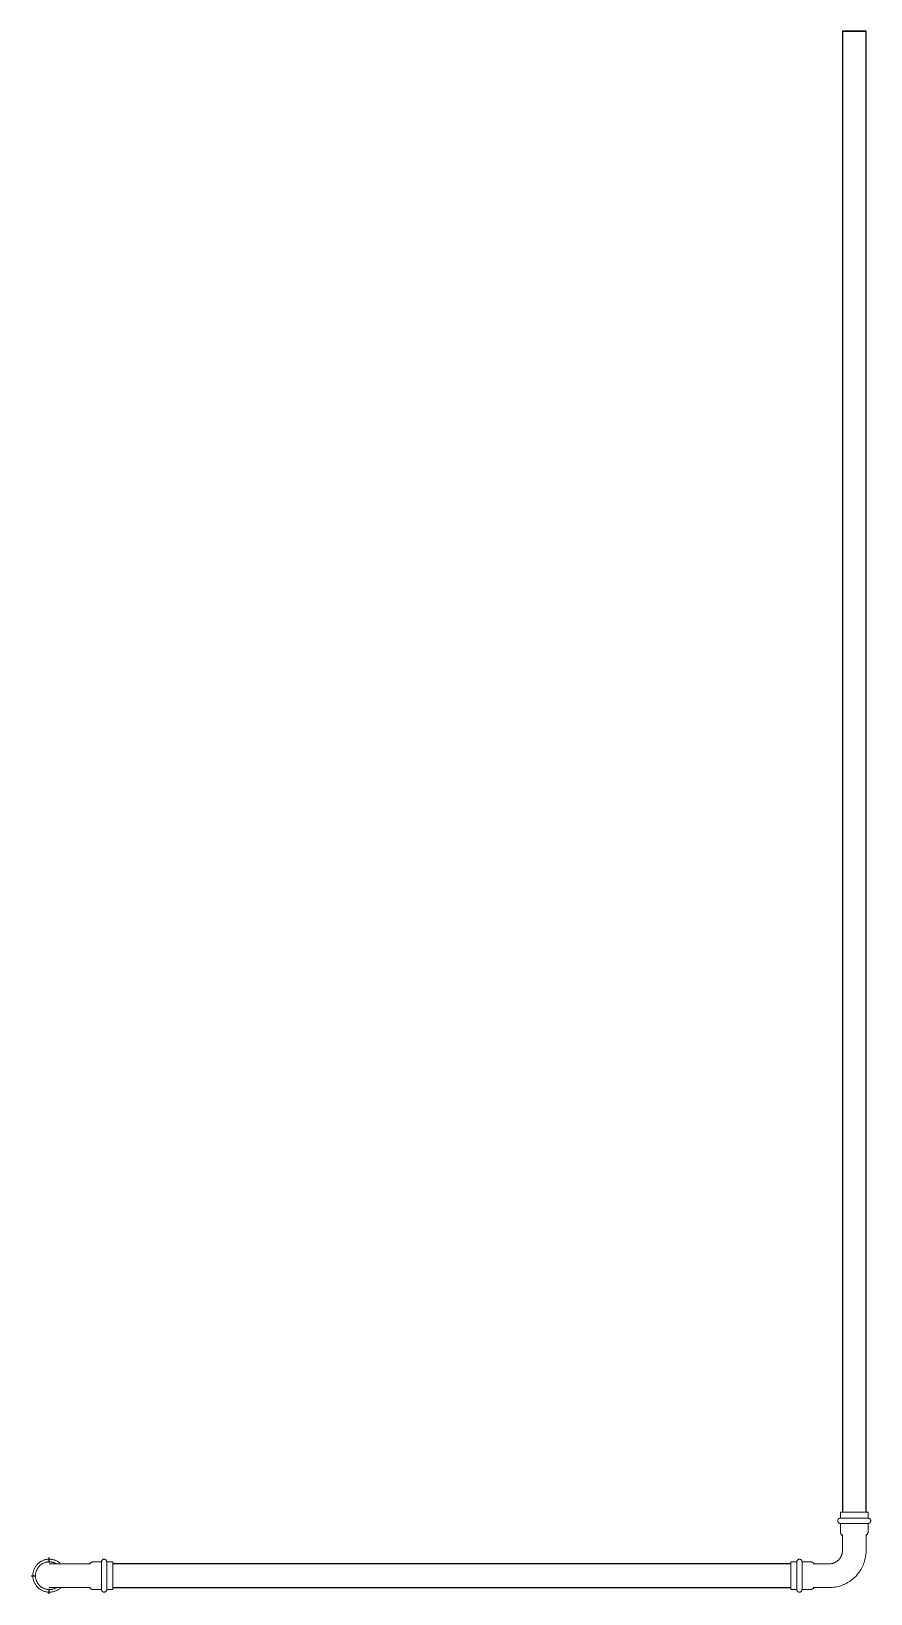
# Model space of a CAD drawing. Header units: inches. Extents: x -3327 to -1, y 8 to 1328.
# Drawn here: x -182.2 to -135.8, y 7.9 to 94.4 of the extents above; entities that cross this region are included whole.
import ezdxf

# ---------------------------------------------------------------- set-up
doc = ezdxf.new("R2010")
doc.units = ezdxf.units.IN
doc.header["$MEASUREMENT"] = 0
doc.layers.add('P-PIPE', color=3, linetype='Continuous', lineweight=9)
doc.layers.add('X - REF - FP', color=7, linetype='Continuous', true_color=0xb90000)

# ---------------------------------------------------------------- blocks, each defined once
blk = doc.blocks.new('Victaulic-VicPress316-Elbow 90-45deg Style P568_P571 - Standard-V1-SECOND LEVEL')
at = {"layer": 'P-PIPE'}
for p, q in [((-0.767, 3.52), (-0.767, 3.181)), ((0.766, 3.52), (-0.767, 3.52)), ((0.766, 3.181), (0.766, 3.52)), ((-0.767, 3.181), (0.766, 3.181)), ((-0.767, 2.89), (-0.767, 2.439)), ((-0.767, 2.89), (0.766, 2.89)), ((0.766, 2.439), (0.766, 2.89)), ((-0.658, 2.278), (-0.658, 1.393)), ((0.657, 1.393), (0.657, 2.278)), ((-3.181, 0.766), (-3.52, 0.766)), ((-3.52, 0.766), (-3.52, -0.767)), ((-3.181, -0.767), (-3.181, 0.766)), ((-2.439, 0.766), (-2.89, 0.766)), ((-2.89, -0.767), (-2.89, 0.766)), ((-1.393, 0.657), (-2.278, 0.657)), ((-3.52, -0.767), (-3.181, -0.767)), ((-2.89, -0.767), (-2.439, -0.767)), ((-2.278, -0.658), (-1.393, -0.658))]:
    blk.add_line(p, q, dxfattribs=at)
at = {"layer": 'P-PIPE', "flags": 128}
for points in [[(-0.767, 2.89), (-0.772, 2.891), (-0.778, 2.891), (-0.784, 2.892), (-0.79, 2.892), (-0.795, 2.893), (-0.801, 2.895), (-0.807, 2.896), (-0.812, 2.898), (-0.818, 2.9), (-0.823, 2.902), (-0.828, 2.904), (-0.834, 2.907), (-0.839, 2.91), (-0.844, 2.913), (-0.849, 2.916), (-0.853, 2.919), (-0.858, 2.923), (-0.862, 2.927), (-0.867, 2.931), (-0.871, 2.935), (-0.875, 2.939), (-0.879, 2.943), (-0.882, 2.948), (-0.886, 2.953), (-0.889, 2.957), (-0.892, 2.962), (-0.895, 2.967), (-0.897, 2.973), (-0.9, 2.978), (-0.902, 2.983), (-0.904, 2.989), (-0.906, 2.994), (-0.907, 3), (-0.909, 3.006), (-0.91, 3.011), (-0.911, 3.017), (-0.911, 3.023), (-0.912, 3.029), (-0.912, 3.034), (-0.912, 3.04), (-0.912, 3.046), (-0.911, 3.052), (-0.91, 3.058), (-0.909, 3.063), (-0.908, 3.069), (-0.907, 3.075), (-0.905, 3.08), (-0.903, 3.086), (-0.901, 3.091), (-0.899, 3.097), (-0.896, 3.102), (-0.894, 3.107), (-0.891, 3.112), (-0.887, 3.117), (-0.884, 3.122), (-0.881, 3.126), (-0.877, 3.131), (-0.873, 3.135), (-0.869, 3.139), (-0.865, 3.143), (-0.86, 3.147), (-0.856, 3.151), (-0.851, 3.154), (-0.846, 3.158), (-0.842, 3.161), (-0.836, 3.164), (-0.831, 3.166), (-0.826, 3.169), (-0.821, 3.171), (-0.815, 3.173), (-0.81, 3.175), (-0.804, 3.177), (-0.798, 3.178), (-0.793, 3.179), (-0.787, 3.18), (-0.781, 3.181), (-0.775, 3.181), (-0.77, 3.181), (-0.767, 3.181)], [(0.766, 3.181), (0.766, 3.181), (0.764, 3.181), (0.761, 3.181), (0.757, 3.181), (0.751, 3.181), (0.745, 3.181), (0.737, 3.181), (0.728, 3.181), (0.717, 3.181), (0.706, 3.181), (0.693, 3.181), (0.68, 3.181), (0.665, 3.181), (0.649, 3.181), (0.633, 3.181), (0.615, 3.181), (0.596, 3.181), (0.576, 3.181), (0.556, 3.181), (0.534, 3.181), (0.512, 3.181), (0.488, 3.181), (0.464, 3.181), (0.44, 3.181), (0.414, 3.181), (0.388, 3.181), (0.361, 3.181), (0.334, 3.181), (0.306, 3.181), (0.278, 3.181), (0.249, 3.181), (0.22, 3.181), (0.19, 3.181), (0.16, 3.181), (0.13, 3.181), (0.1, 3.181), (0.069, 3.181), (0.039, 3.181), (0.008, 3.181), (-0.022, 3.181), (-0.053, 3.181), (-0.084, 3.181), (-0.114, 3.181), (-0.144, 3.181), (-0.174, 3.181), (-0.204, 3.181), (-0.233, 3.181), (-0.262, 3.181), (-0.291, 3.181), (-0.319, 3.181), (-0.347, 3.181), (-0.374, 3.181), (-0.4, 3.181), (-0.426, 3.181), (-0.451, 3.181), (-0.476, 3.181), (-0.499, 3.181), (-0.522, 3.181), (-0.544, 3.181), (-0.565, 3.181), (-0.585, 3.181), (-0.605, 3.181), (-0.623, 3.181), (-0.64, 3.181), (-0.657, 3.181), (-0.672, 3.181), (-0.686, 3.181), (-0.699, 3.181), (-0.711, 3.181), (-0.722, 3.181), (-0.732, 3.181), (-0.74, 3.181), (-0.748, 3.181), (-0.754, 3.181), (-0.759, 3.181), (-0.763, 3.181), (-0.765, 3.181), (-0.766, 3.181), (-0.767, 3.181)], [(-0.767, 3.181), (-0.766, 3.181), (-0.764, 3.181), (-0.761, 3.181), (-0.757, 3.181), (-0.751, 3.181), (-0.745, 3.181), (-0.737, 3.181), (-0.728, 3.181)], [(-0.767, 2.89), (-0.766, 2.89), (-0.764, 2.89), (-0.761, 2.89), (-0.757, 2.89), (-0.751, 2.89), (-0.745, 2.89), (-0.737, 2.89), (-0.728, 2.89), (-0.717, 2.89), (-0.706, 2.89), (-0.693, 2.89), (-0.68, 2.89), (-0.665, 2.89), (-0.649, 2.89), (-0.633, 2.89), (-0.615, 2.89), (-0.596, 2.89), (-0.576, 2.89), (-0.556, 2.89), (-0.534, 2.89), (-0.512, 2.89), (-0.488, 2.89), (-0.464, 2.89), (-0.44, 2.89), (-0.414, 2.89), (-0.388, 2.89), (-0.361, 2.89), (-0.334, 2.89), (-0.306, 2.89), (-0.278, 2.89), (-0.249, 2.89), (-0.22, 2.89), (-0.19, 2.89), (-0.16, 2.89), (-0.13, 2.89), (-0.1, 2.89), (-0.069, 2.89), (-0.039, 2.89), (-0.008, 2.89), (0.022, 2.89), (0.053, 2.89), (0.084, 2.89), (0.114, 2.89), (0.144, 2.89), (0.174, 2.89), (0.204, 2.89), (0.233, 2.89), (0.262, 2.89), (0.291, 2.89), (0.319, 2.89), (0.347, 2.89), (0.374, 2.89), (0.4, 2.89), (0.426, 2.89), (0.451, 2.89), (0.476, 2.89), (0.499, 2.89), (0.522, 2.89), (0.544, 2.89), (0.565, 2.89), (0.585, 2.89), (0.605, 2.89), (0.623, 2.89), (0.64, 2.89), (0.657, 2.89), (0.672, 2.89), (0.686, 2.89), (0.699, 2.89), (0.711, 2.89), (0.722, 2.89), (0.732, 2.89), (0.74, 2.89), (0.748, 2.89), (0.754, 2.89), (0.759, 2.89), (0.763, 2.89), (0.765, 2.89), (0.766, 2.89), (0.766, 2.89)], [(-0.722, 2.89), (-0.732, 2.89), (-0.74, 2.89), (-0.748, 2.89), (-0.754, 2.89), (-0.759, 2.89), (-0.763, 2.89), (-0.765, 2.89), (-0.766, 2.89), (-0.767, 2.89)], [(0.722, 3.181), (0.732, 3.181), (0.74, 3.181), (0.748, 3.181), (0.754, 3.181), (0.759, 3.181), (0.763, 3.181), (0.765, 3.181), (0.766, 3.181), (0.766, 3.181)], [(0.766, 2.89), (0.766, 2.89), (0.764, 2.89), (0.761, 2.89), (0.757, 2.89), (0.751, 2.89), (0.745, 2.89), (0.737, 2.89), (0.728, 2.89)], [(0.766, 3.181), (0.772, 3.181), (0.778, 3.181), (0.784, 3.18), (0.79, 3.18), (0.795, 3.179), (0.801, 3.177), (0.807, 3.176), (0.812, 3.174), (0.818, 3.172), (0.823, 3.17), (0.828, 3.168), (0.834, 3.165), (0.839, 3.162), (0.844, 3.159), (0.849, 3.156), (0.853, 3.153), (0.858, 3.149), (0.862, 3.145), (0.867, 3.141), (0.871, 3.137), (0.875, 3.133), (0.879, 3.129), (0.882, 3.124), (0.886, 3.119), (0.889, 3.115), (0.892, 3.11), (0.895, 3.105), (0.897, 3.099), (0.9, 3.094), (0.902, 3.089), (0.904, 3.083), (0.906, 3.078), (0.907, 3.072), (0.909, 3.066), (0.91, 3.061), (0.911, 3.055), (0.911, 3.049), (0.912, 3.043), (0.912, 3.038), (0.912, 3.032), (0.912, 3.026), (0.911, 3.02), (0.91, 3.014), (0.909, 3.009), (0.908, 3.003), (0.907, 2.997), (0.905, 2.992), (0.903, 2.986), (0.901, 2.981), (0.899, 2.975), (0.896, 2.97), (0.894, 2.965), (0.891, 2.96), (0.887, 2.955), (0.884, 2.95), (0.881, 2.946), (0.877, 2.941), (0.873, 2.937), (0.869, 2.933), (0.865, 2.929), (0.86, 2.925), (0.856, 2.921), (0.851, 2.918), (0.846, 2.914), (0.842, 2.911), (0.836, 2.908), (0.831, 2.906), (0.826, 2.903), (0.821, 2.901), (0.815, 2.899), (0.81, 2.897), (0.804, 2.895), (0.798, 2.894), (0.793, 2.893), (0.787, 2.892), (0.781, 2.891), (0.775, 2.891), (0.77, 2.891), (0.766, 2.89)], [(-0.658, 2.221), (-0.666, 2.228), (-0.674, 2.235), (-0.682, 2.242), (-0.69, 2.25), (-0.698, 2.258), (-0.705, 2.266), (-0.711, 2.275), (-0.718, 2.283), (-0.724, 2.293), (-0.729, 2.302), (-0.735, 2.311), (-0.74, 2.321), (-0.744, 2.331), (-0.748, 2.341), (-0.752, 2.351), (-0.755, 2.362), (-0.758, 2.372), (-0.761, 2.383), (-0.763, 2.394), (-0.764, 2.404), (-0.765, 2.415), (-0.766, 2.426), (-0.767, 2.437), (-0.767, 2.439)], [(0.766, 2.439), (0.766, 2.428), (0.766, 2.417), (0.765, 2.406), (0.763, 2.396), (0.761, 2.385), (0.759, 2.374), (0.756, 2.364), (0.753, 2.353), (0.749, 2.343), (0.745, 2.333), (0.741, 2.323), (0.736, 2.313), (0.73, 2.304), (0.725, 2.294), (0.719, 2.285), (0.713, 2.276), (0.706, 2.268), (0.699, 2.259), (0.692, 2.251), (0.684, 2.244), (0.676, 2.236), (0.668, 2.229), (0.659, 2.222), (0.657, 2.221)], [(-3.181, 0.766), (-3.181, 0.772), (-3.181, 0.778), (-3.18, 0.784), (-3.18, 0.79), (-3.179, 0.795), (-3.177, 0.801), (-3.176, 0.807), (-3.174, 0.812), (-3.172, 0.818), (-3.17, 0.823), (-3.168, 0.828), (-3.165, 0.834), (-3.162, 0.839), (-3.159, 0.844), (-3.156, 0.849), (-3.153, 0.853), (-3.149, 0.858), (-3.145, 0.862), (-3.141, 0.867), (-3.137, 0.871), (-3.133, 0.875), (-3.129, 0.879), (-3.124, 0.882), (-3.119, 0.886), (-3.115, 0.889), (-3.11, 0.892), (-3.105, 0.895), (-3.099, 0.897), (-3.094, 0.9), (-3.089, 0.902), (-3.083, 0.904), (-3.078, 0.906), (-3.072, 0.907), (-3.066, 0.909), (-3.061, 0.91), (-3.055, 0.911), (-3.049, 0.911), (-3.043, 0.912), (-3.038, 0.912), (-3.032, 0.912), (-3.026, 0.912), (-3.02, 0.911), (-3.014, 0.91), (-3.009, 0.909), (-3.003, 0.908), (-2.997, 0.907), (-2.992, 0.905), (-2.986, 0.903), (-2.981, 0.901), (-2.975, 0.899), (-2.97, 0.896), (-2.965, 0.894), (-2.96, 0.891), (-2.955, 0.887), (-2.95, 0.884), (-2.946, 0.881), (-2.941, 0.877), (-2.937, 0.873), (-2.933, 0.869), (-2.929, 0.865), (-2.925, 0.86), (-2.921, 0.856), (-2.918, 0.851), (-2.914, 0.846), (-2.911, 0.842), (-2.908, 0.836), (-2.906, 0.831), (-2.903, 0.826), (-2.901, 0.821), (-2.899, 0.815), (-2.897, 0.81), (-2.895, 0.804), (-2.894, 0.798), (-2.893, 0.793), (-2.892, 0.787), (-2.891, 0.781), (-2.891, 0.775), (-2.891, 0.77), (-2.89, 0.766)], [(-0.658, 1.393), (-0.658, 1.364), (-0.66, 1.334), (-0.663, 1.305), (-0.667, 1.276), (-0.672, 1.247), (-0.679, 1.218), (-0.686, 1.19), (-0.695, 1.162), (-0.705, 1.134), (-0.716, 1.107), (-0.728, 1.08), (-0.741, 1.053), (-0.755, 1.028), (-0.77, 1.002), (-0.786, 0.978), (-0.803, 0.954), (-0.821, 0.931), (-0.84, 0.908), (-0.86, 0.886), (-0.881, 0.865), (-0.902, 0.845), (-0.924, 0.826), (-0.947, 0.808), (-0.971, 0.79), (-0.996, 0.774), (-1.021, 0.759), (-1.046, 0.744), (-1.073, 0.731), (-1.099, 0.719), (-1.126, 0.707), (-1.154, 0.697), (-1.182, 0.688), (-1.21, 0.681), (-1.239, 0.674), (-1.268, 0.668), (-1.297, 0.664), (-1.326, 0.661), (-1.356, 0.658), (-1.385, 0.658), (-1.393, 0.657)], [(-1.393, -0.658), (-1.311, -0.656), (-1.229, -0.651), (-1.148, -0.643), (-1.066, -0.631), (-0.986, -0.617), (-0.906, -0.599), (-0.826, -0.578), (-0.748, -0.553), (-0.671, -0.526), (-0.594, -0.496), (-0.52, -0.462), (-0.446, -0.426), (-0.374, -0.386), (-0.304, -0.344), (-0.235, -0.299), (-0.168, -0.252), (-0.104, -0.201), (-0.041, -0.149), (0.02, -0.093), (0.078, -0.036), (0.134, 0.024), (0.187, 0.087), (0.238, 0.151), (0.287, 0.217), (0.332, 0.285), (0.375, 0.355), (0.415, 0.427), (0.453, 0.5), (0.487, 0.574), (0.518, 0.65), (0.546, 0.727), (0.571, 0.805), (0.593, 0.884), (0.612, 0.964), (0.628, 1.044), (0.64, 1.126), (0.649, 1.207), (0.655, 1.289), (0.657, 1.371), (0.657, 1.393)], [(-3.181, 0.766), (-3.181, 0.766), (-3.181, 0.764), (-3.181, 0.761), (-3.181, 0.757), (-3.181, 0.751), (-3.181, 0.745), (-3.181, 0.737), (-3.181, 0.728), (-3.181, 0.717), (-3.181, 0.706), (-3.181, 0.693), (-3.181, 0.68), (-3.181, 0.665), (-3.181, 0.649), (-3.181, 0.633), (-3.181, 0.615), (-3.181, 0.596), (-3.181, 0.576), (-3.181, 0.556), (-3.181, 0.534), (-3.181, 0.512), (-3.181, 0.488), (-3.181, 0.464), (-3.181, 0.44), (-3.181, 0.414), (-3.181, 0.388), (-3.181, 0.361), (-3.181, 0.334), (-3.181, 0.306), (-3.181, 0.278), (-3.181, 0.249), (-3.181, 0.22), (-3.181, 0.19), (-3.181, 0.16), (-3.181, 0.13), (-3.181, 0.1), (-3.181, 0.069), (-3.181, 0.039), (-3.181, 0.008), (-3.181, -0.022), (-3.181, -0.053), (-3.181, -0.084), (-3.181, -0.114), (-3.181, -0.144), (-3.181, -0.174), (-3.181, -0.204), (-3.181, -0.233), (-3.181, -0.262), (-3.181, -0.291), (-3.181, -0.319), (-3.181, -0.347), (-3.181, -0.374), (-3.181, -0.4), (-3.181, -0.426), (-3.181, -0.451), (-3.181, -0.476), (-3.181, -0.499), (-3.181, -0.522), (-3.181, -0.544), (-3.181, -0.565), (-3.181, -0.585), (-3.181, -0.605), (-3.181, -0.623), (-3.181, -0.64), (-3.181, -0.657), (-3.181, -0.672), (-3.181, -0.686), (-3.181, -0.699), (-3.181, -0.711), (-3.181, -0.722), (-3.181, -0.732), (-3.181, -0.74), (-3.181, -0.748), (-3.181, -0.754), (-3.181, -0.759), (-3.181, -0.763), (-3.181, -0.765), (-3.181, -0.766), (-3.181, -0.767)], [(-3.181, 0.722), (-3.181, 0.732), (-3.181, 0.74), (-3.181, 0.748), (-3.181, 0.754), (-3.181, 0.759), (-3.181, 0.763), (-3.181, 0.765), (-3.181, 0.766), (-3.181, 0.766)], [(-2.89, -0.767), (-2.89, -0.766), (-2.89, -0.764), (-2.89, -0.761), (-2.89, -0.757), (-2.89, -0.751), (-2.89, -0.745), (-2.89, -0.737), (-2.89, -0.728), (-2.89, -0.717), (-2.89, -0.706), (-2.89, -0.693), (-2.89, -0.68), (-2.89, -0.665), (-2.89, -0.649), (-2.89, -0.633), (-2.89, -0.615), (-2.89, -0.596), (-2.89, -0.576), (-2.89, -0.556), (-2.89, -0.534), (-2.89, -0.512), (-2.89, -0.488), (-2.89, -0.464), (-2.89, -0.44), (-2.89, -0.414), (-2.89, -0.388), (-2.89, -0.361), (-2.89, -0.334), (-2.89, -0.306), (-2.89, -0.278), (-2.89, -0.249), (-2.89, -0.22), (-2.89, -0.19), (-2.89, -0.16), (-2.89, -0.13), (-2.89, -0.1), (-2.89, -0.069), (-2.89, -0.039), (-2.89, -0.008), (-2.89, 0.022), (-2.89, 0.053), (-2.89, 0.084), (-2.89, 0.114), (-2.89, 0.144), (-2.89, 0.174), (-2.89, 0.204), (-2.89, 0.233), (-2.89, 0.262), (-2.89, 0.291), (-2.89, 0.319), (-2.89, 0.347), (-2.89, 0.374), (-2.89, 0.4), (-2.89, 0.426), (-2.89, 0.451), (-2.89, 0.476), (-2.89, 0.499), (-2.89, 0.522), (-2.89, 0.544), (-2.89, 0.565), (-2.89, 0.585), (-2.89, 0.605), (-2.89, 0.623), (-2.89, 0.64), (-2.89, 0.657), (-2.89, 0.672), (-2.89, 0.686), (-2.89, 0.699), (-2.89, 0.711), (-2.89, 0.722), (-2.89, 0.732), (-2.89, 0.74), (-2.89, 0.748), (-2.89, 0.754), (-2.89, 0.759), (-2.89, 0.763), (-2.89, 0.765), (-2.89, 0.766), (-2.89, 0.766)], [(-2.89, 0.766), (-2.89, 0.766), (-2.89, 0.764), (-2.89, 0.761), (-2.89, 0.757), (-2.89, 0.751), (-2.89, 0.745), (-2.89, 0.737), (-2.89, 0.728)], [(-2.439, 0.766), (-2.428, 0.766), (-2.417, 0.766), (-2.406, 0.765), (-2.396, 0.763), (-2.385, 0.761), (-2.374, 0.759), (-2.364, 0.756), (-2.353, 0.753), (-2.343, 0.749), (-2.333, 0.745), (-2.323, 0.741), (-2.313, 0.736), (-2.304, 0.73), (-2.294, 0.725), (-2.285, 0.719), (-2.276, 0.713), (-2.268, 0.706), (-2.259, 0.699), (-2.251, 0.692), (-2.244, 0.684), (-2.236, 0.676), (-2.229, 0.668), (-2.222, 0.659), (-2.221, 0.657)], [(-3.181, -0.767), (-3.181, -0.766), (-3.181, -0.764), (-3.181, -0.761), (-3.181, -0.757), (-3.181, -0.751), (-3.181, -0.745), (-3.181, -0.737), (-3.181, -0.728)], [(-2.89, -0.767), (-2.891, -0.772), (-2.891, -0.778), (-2.892, -0.784), (-2.892, -0.79), (-2.893, -0.795), (-2.895, -0.801), (-2.896, -0.807), (-2.898, -0.812), (-2.9, -0.818), (-2.902, -0.823), (-2.904, -0.828), (-2.907, -0.834), (-2.91, -0.839), (-2.913, -0.844), (-2.916, -0.849), (-2.919, -0.853), (-2.923, -0.858), (-2.927, -0.862), (-2.931, -0.867), (-2.935, -0.871), (-2.939, -0.875), (-2.943, -0.879), (-2.948, -0.882), (-2.953, -0.886), (-2.957, -0.889), (-2.962, -0.892), (-2.967, -0.895), (-2.973, -0.897), (-2.978, -0.9), (-2.983, -0.902), (-2.989, -0.904), (-2.994, -0.906), (-3, -0.907), (-3.006, -0.909), (-3.011, -0.91), (-3.017, -0.911), (-3.023, -0.911), (-3.029, -0.912), (-3.034, -0.912), (-3.04, -0.912), (-3.046, -0.912), (-3.052, -0.911), (-3.058, -0.91), (-3.063, -0.909), (-3.069, -0.908), (-3.075, -0.907), (-3.08, -0.905), (-3.086, -0.903), (-3.091, -0.901), (-3.097, -0.899), (-3.102, -0.896), (-3.107, -0.894), (-3.112, -0.891), (-3.117, -0.887), (-3.122, -0.884), (-3.126, -0.881), (-3.131, -0.877), (-3.135, -0.873), (-3.139, -0.869), (-3.143, -0.865), (-3.147, -0.86), (-3.151, -0.856), (-3.154, -0.851), (-3.158, -0.846), (-3.161, -0.842), (-3.164, -0.836), (-3.166, -0.831), (-3.169, -0.826), (-3.171, -0.821), (-3.173, -0.815), (-3.175, -0.81), (-3.177, -0.804), (-3.178, -0.798), (-3.179, -0.793), (-3.18, -0.787), (-3.181, -0.781), (-3.181, -0.775), (-3.181, -0.77), (-3.181, -0.767)], [(-2.89, -0.722), (-2.89, -0.732), (-2.89, -0.74), (-2.89, -0.748), (-2.89, -0.754), (-2.89, -0.759), (-2.89, -0.763), (-2.89, -0.765), (-2.89, -0.766), (-2.89, -0.767)], [(-2.221, -0.658), (-2.228, -0.666), (-2.235, -0.674), (-2.242, -0.682), (-2.25, -0.69), (-2.258, -0.698), (-2.266, -0.705), (-2.275, -0.711), (-2.283, -0.718), (-2.293, -0.724), (-2.302, -0.729), (-2.311, -0.735), (-2.321, -0.74), (-2.331, -0.744), (-2.341, -0.748), (-2.351, -0.752), (-2.362, -0.755), (-2.372, -0.758), (-2.383, -0.761), (-2.394, -0.763), (-2.404, -0.764), (-2.415, -0.765), (-2.426, -0.766), (-2.437, -0.767), (-2.439, -0.767)]]:
    blk.add_lwpolyline(points, dxfattribs=at)
blk = doc.blocks.new('Victaulic-VicPress316-Elbow 90-45deg Style P568_P571 - Standard-523083-SECOND LEVEL')
at = {"layer": 'P-PIPE'}
for p, q in [((-3178.283, 1233.462), (-3178.283, 1232.568)), ((-3176.968, 1232.571), (-3176.968, 1233.462)), ((-3178.392, 1232.416), (-3178.392, 1231.964)), ((-3176.859, 1231.964), (-3176.859, 1232.416)), ((-3177.625, 1231.964), (-3178.392, 1231.964)), ((-3178.392, 1231.673), (-3178.392, 1231.335)), ((-3177.625, 1231.673), (-3178.392, 1231.673)), ((-3176.859, 1231.964), (-3177.625, 1231.964)), ((-3176.859, 1231.673), (-3177.625, 1231.673)), ((-3176.859, 1231.335), (-3176.859, 1231.673)), ((-3178.392, 1231.335), (-3177.625, 1231.335)), ((-3177.625, 1231.335), (-3176.859, 1231.335))]:
    blk.add_line(p, q, dxfattribs=at)
at = {"layer": 'P-PIPE', "flags": 128}
for points in [[(-3177.625, 1235.767), (-3177.661, 1235.766), (-3177.698, 1235.764), (-3177.734, 1235.76), (-3177.77, 1235.755), (-3177.806, 1235.749), (-3177.842, 1235.741), (-3177.877, 1235.731), (-3177.912, 1235.721), (-3177.946, 1235.708), (-3177.98, 1235.695), (-3178.013, 1235.68), (-3178.046, 1235.664), (-3178.078, 1235.646), (-3178.109, 1235.628), (-3178.14, 1235.608), (-3178.17, 1235.586), (-3178.198, 1235.564), (-3178.226, 1235.54), (-3178.253, 1235.516), (-3178.279, 1235.49), (-3178.304, 1235.464), (-3178.328, 1235.436), (-3178.351, 1235.407), (-3178.372, 1235.378), (-3178.392, 1235.348), (-3178.412, 1235.317), (-3178.429, 1235.285), (-3178.446, 1235.252), (-3178.461, 1235.219), (-3178.475, 1235.185), (-3178.488, 1235.151), (-3178.499, 1235.116), (-3178.508, 1235.081), (-3178.517, 1235.046), (-3178.524, 1235.01), (-3178.529, 1234.974), (-3178.533, 1234.938), (-3178.536, 1234.901), (-3178.537, 1234.865), (-3178.537, 1234.828), (-3178.535, 1234.792), (-3178.532, 1234.755), (-3178.527, 1234.719), (-3178.521, 1234.683), (-3178.513, 1234.648), (-3178.504, 1234.612), (-3178.494, 1234.577), (-3178.482, 1234.543), (-3178.469, 1234.509), (-3178.454, 1234.475), (-3178.438, 1234.442), (-3178.421, 1234.41), (-3178.403, 1234.379), (-3178.383, 1234.348), (-3178.362, 1234.318), (-3178.34, 1234.289), (-3178.317, 1234.261), (-3178.293, 1234.234)], [(-3177.625, 1235.621), (-3177.656, 1235.621), (-3177.686, 1235.619), (-3177.717, 1235.616), (-3177.747, 1235.612), (-3177.777, 1235.606), (-3177.807, 1235.599), (-3177.837, 1235.591), (-3177.866, 1235.582), (-3177.895, 1235.572), (-3177.924, 1235.561), (-3177.951, 1235.548), (-3177.979, 1235.535), (-3178.006, 1235.52), (-3178.032, 1235.504), (-3178.058, 1235.487), (-3178.083, 1235.47), (-3178.107, 1235.451), (-3178.13, 1235.431), (-3178.153, 1235.41), (-3178.175, 1235.389), (-3178.196, 1235.366), (-3178.216, 1235.343), (-3178.235, 1235.319), (-3178.253, 1235.294), (-3178.27, 1235.269), (-3178.286, 1235.243), (-3178.301, 1235.216), (-3178.315, 1235.189), (-3178.328, 1235.161), (-3178.339, 1235.133), (-3178.35, 1235.104), (-3178.359, 1235.075), (-3178.368, 1235.045), (-3178.375, 1235.015), (-3178.38, 1234.985), (-3178.385, 1234.955), (-3178.388, 1234.924), (-3178.391, 1234.894), (-3178.391, 1234.863), (-3178.391, 1234.832), (-3178.39, 1234.802), (-3178.387, 1234.771), (-3178.383, 1234.741), (-3178.378, 1234.711), (-3178.371, 1234.681), (-3178.364, 1234.651), (-3178.355, 1234.622), (-3178.345, 1234.593), (-3178.334, 1234.564), (-3178.322, 1234.536), (-3178.309, 1234.508), (-3178.294, 1234.481), (-3178.283, 1234.461)], [(-3176.968, 1234.223), (-3176.946, 1234.246), (-3176.922, 1234.274), (-3176.899, 1234.302), (-3176.878, 1234.332), (-3176.858, 1234.362), (-3176.838, 1234.393), (-3176.821, 1234.425), (-3176.804, 1234.458), (-3176.789, 1234.491), (-3176.775, 1234.524), (-3176.762, 1234.559), (-3176.751, 1234.593), (-3176.742, 1234.629), (-3176.733, 1234.664), (-3176.726, 1234.7), (-3176.721, 1234.736), (-3176.717, 1234.772), (-3176.714, 1234.809), (-3176.713, 1234.845), (-3176.713, 1234.881), (-3176.715, 1234.918), (-3176.718, 1234.954), (-3176.723, 1234.99), (-3176.729, 1235.026), (-3176.737, 1235.062), (-3176.746, 1235.097), (-3176.756, 1235.132), (-3176.768, 1235.167), (-3176.781, 1235.201), (-3176.796, 1235.234), (-3176.812, 1235.267), (-3176.829, 1235.299), (-3176.847, 1235.331), (-3176.867, 1235.362), (-3176.888, 1235.392), (-3176.91, 1235.421), (-3176.933, 1235.449), (-3176.957, 1235.476), (-3176.983, 1235.502), (-3177.009, 1235.527), (-3177.036, 1235.551), (-3177.065, 1235.574), (-3177.094, 1235.596), (-3177.124, 1235.617), (-3177.155, 1235.636), (-3177.187, 1235.655), (-3177.219, 1235.671), (-3177.252, 1235.687), (-3177.285, 1235.701), (-3177.32, 1235.714), (-3177.354, 1235.726), (-3177.389, 1235.736), (-3177.425, 1235.745), (-3177.46, 1235.752), (-3177.496, 1235.758), (-3177.533, 1235.762), (-3177.569, 1235.765), (-3177.605, 1235.767), (-3177.625, 1235.767)], [(-3176.964, 1234.467), (-3176.949, 1234.494), (-3176.935, 1234.521), (-3176.922, 1234.549), (-3176.911, 1234.577), (-3176.9, 1234.606), (-3176.891, 1234.635), (-3176.882, 1234.665), (-3176.875, 1234.694), (-3176.87, 1234.725), (-3176.865, 1234.755), (-3176.862, 1234.785), (-3176.859, 1234.816), (-3176.859, 1234.847), (-3176.859, 1234.877), (-3176.86, 1234.908), (-3176.863, 1234.938), (-3176.867, 1234.969), (-3176.872, 1234.999), (-3176.879, 1235.029), (-3176.886, 1235.059), (-3176.895, 1235.088), (-3176.905, 1235.117), (-3176.916, 1235.146), (-3176.928, 1235.174), (-3176.941, 1235.201), (-3176.956, 1235.229), (-3176.971, 1235.255), (-3176.988, 1235.281), (-3177.005, 1235.306), (-3177.024, 1235.33), (-3177.043, 1235.354), (-3177.064, 1235.377), (-3177.085, 1235.399), (-3177.107, 1235.42), (-3177.13, 1235.44), (-3177.154, 1235.46), (-3177.179, 1235.478), (-3177.204, 1235.495), (-3177.23, 1235.512), (-3177.256, 1235.527), (-3177.284, 1235.541), (-3177.311, 1235.554), (-3177.34, 1235.566), (-3177.368, 1235.577), (-3177.397, 1235.587), (-3177.427, 1235.595), (-3177.457, 1235.603), (-3177.487, 1235.609), (-3177.517, 1235.614), (-3177.547, 1235.617), (-3177.578, 1235.62), (-3177.608, 1235.621), (-3177.625, 1235.621)], [(-3178.283, 1234.855), (-3178.283, 1234.854), (-3178.283, 1234.85), (-3178.283, 1234.845), (-3178.283, 1234.837), (-3178.283, 1234.827), (-3178.283, 1234.815), (-3178.283, 1234.801), (-3178.283, 1234.784), (-3178.283, 1234.766), (-3178.283, 1234.745), (-3178.283, 1234.722), (-3178.283, 1234.697), (-3178.283, 1234.671), (-3178.283, 1234.642), (-3178.283, 1234.612), (-3178.283, 1234.579), (-3178.283, 1234.545), (-3178.283, 1234.509), (-3178.283, 1234.472), (-3178.283, 1234.432), (-3178.283, 1234.392), (-3178.283, 1234.349), (-3178.283, 1234.306), (-3178.283, 1234.261), (-3178.283, 1234.214), (-3178.283, 1234.167), (-3178.283, 1234.118), (-3178.283, 1234.069), (-3178.283, 1234.018), (-3178.283, 1233.967), (-3178.283, 1233.914), (-3178.283, 1233.861), (-3178.283, 1233.808), (-3178.283, 1233.753), (-3178.283, 1233.699), (-3178.283, 1233.644), (-3178.283, 1233.588), (-3178.283, 1233.533), (-3178.283, 1233.477), (-3178.283, 1233.462)], [(-3176.968, 1233.462), (-3176.968, 1233.518), (-3176.968, 1233.573), (-3176.968, 1233.629), (-3176.968, 1233.684), (-3176.968, 1233.739), (-3176.968, 1233.793), (-3176.968, 1233.847), (-3176.968, 1233.9), (-3176.968, 1233.953), (-3176.968, 1234.004), (-3176.968, 1234.055), (-3176.968, 1234.105), (-3176.968, 1234.154), (-3176.968, 1234.202), (-3176.968, 1234.248), (-3176.968, 1234.294), (-3176.968, 1234.338), (-3176.968, 1234.38), (-3176.968, 1234.422), (-3176.968, 1234.461), (-3176.968, 1234.499), (-3176.968, 1234.535), (-3176.968, 1234.57), (-3176.968, 1234.603), (-3176.968, 1234.634), (-3176.968, 1234.663), (-3176.968, 1234.69), (-3176.968, 1234.716), (-3176.968, 1234.739), (-3176.968, 1234.76), (-3176.968, 1234.779), (-3176.968, 1234.796), (-3176.968, 1234.811), (-3176.968, 1234.824), (-3176.968, 1234.835), (-3176.968, 1234.843), (-3176.968, 1234.849), (-3176.968, 1234.853), (-3176.968, 1234.855), (-3176.968, 1234.855)], [(-3178.392, 1232.416), (-3178.391, 1232.427), (-3178.391, 1232.438), (-3178.39, 1232.448), (-3178.388, 1232.459), (-3178.386, 1232.47), (-3178.384, 1232.481), (-3178.381, 1232.491), (-3178.378, 1232.502), (-3178.374, 1232.512), (-3178.37, 1232.522), (-3178.366, 1232.532), (-3178.361, 1232.542), (-3178.355, 1232.551), (-3178.35, 1232.561), (-3178.344, 1232.57), (-3178.338, 1232.579), (-3178.331, 1232.587), (-3178.324, 1232.596), (-3178.317, 1232.604), (-3178.309, 1232.611), (-3178.301, 1232.619), (-3178.293, 1232.626), (-3178.284, 1232.633), (-3178.283, 1232.634)], [(-3176.968, 1232.634), (-3176.959, 1232.627), (-3176.951, 1232.62), (-3176.943, 1232.613), (-3176.935, 1232.605), (-3176.927, 1232.597), (-3176.92, 1232.589), (-3176.914, 1232.58), (-3176.907, 1232.571), (-3176.901, 1232.562), (-3176.896, 1232.553), (-3176.89, 1232.543), (-3176.885, 1232.534), (-3176.881, 1232.524), (-3176.877, 1232.514), (-3176.873, 1232.503), (-3176.87, 1232.493), (-3176.867, 1232.483), (-3176.864, 1232.472), (-3176.862, 1232.461), (-3176.861, 1232.45), (-3176.86, 1232.44), (-3176.859, 1232.429), (-3176.859, 1232.418), (-3176.859, 1232.416)], [(-3178.392, 1231.673), (-3178.397, 1231.673), (-3178.403, 1231.674), (-3178.409, 1231.674), (-3178.415, 1231.675), (-3178.42, 1231.676), (-3178.426, 1231.678), (-3178.432, 1231.679), (-3178.437, 1231.681), (-3178.443, 1231.683), (-3178.448, 1231.685), (-3178.453, 1231.687), (-3178.459, 1231.69), (-3178.464, 1231.693), (-3178.469, 1231.696), (-3178.474, 1231.699), (-3178.478, 1231.702), (-3178.483, 1231.706), (-3178.487, 1231.709), (-3178.492, 1231.713), (-3178.496, 1231.717), (-3178.5, 1231.722), (-3178.504, 1231.726), (-3178.507, 1231.731), (-3178.511, 1231.735), (-3178.514, 1231.74), (-3178.517, 1231.745), (-3178.52, 1231.75), (-3178.522, 1231.755), (-3178.525, 1231.761), (-3178.527, 1231.766), (-3178.529, 1231.772), (-3178.531, 1231.777), (-3178.532, 1231.783), (-3178.534, 1231.788), (-3178.535, 1231.794), (-3178.536, 1231.8), (-3178.536, 1231.806), (-3178.537, 1231.811), (-3178.537, 1231.817), (-3178.537, 1231.823), (-3178.537, 1231.829), (-3178.536, 1231.835), (-3178.535, 1231.84), (-3178.534, 1231.846), (-3178.533, 1231.852), (-3178.532, 1231.858), (-3178.53, 1231.863), (-3178.528, 1231.869), (-3178.526, 1231.874), (-3178.524, 1231.879), (-3178.521, 1231.885), (-3178.519, 1231.89), (-3178.516, 1231.895), (-3178.512, 1231.9), (-3178.509, 1231.904), (-3178.506, 1231.909), (-3178.502, 1231.914), (-3178.498, 1231.918), (-3178.494, 1231.922), (-3178.49, 1231.926), (-3178.485, 1231.93), (-3178.481, 1231.934), (-3178.476, 1231.937), (-3178.471, 1231.94), (-3178.467, 1231.944), (-3178.461, 1231.946), (-3178.456, 1231.949), (-3178.451, 1231.952), (-3178.446, 1231.954), (-3178.44, 1231.956), (-3178.435, 1231.958), (-3178.429, 1231.959), (-3178.423, 1231.961), (-3178.418, 1231.962), (-3178.412, 1231.963), (-3178.406, 1231.964), (-3178.4, 1231.964), (-3178.395, 1231.964), (-3178.392, 1231.964)], [(-3177.625, 1231.964), (-3177.656, 1231.964), (-3177.686, 1231.964), (-3177.717, 1231.964), (-3177.747, 1231.964), (-3177.777, 1231.964), (-3177.807, 1231.964), (-3177.837, 1231.964), (-3177.866, 1231.964), (-3177.895, 1231.964), (-3177.924, 1231.964), (-3177.951, 1231.964), (-3177.979, 1231.964), (-3178.006, 1231.964), (-3178.032, 1231.964), (-3178.058, 1231.964), (-3178.083, 1231.964), (-3178.107, 1231.964), (-3178.13, 1231.964), (-3178.153, 1231.964), (-3178.175, 1231.964), (-3178.196, 1231.964), (-3178.216, 1231.964), (-3178.235, 1231.964), (-3178.253, 1231.964), (-3178.27, 1231.964), (-3178.286, 1231.964), (-3178.301, 1231.964), (-3178.315, 1231.964), (-3178.328, 1231.964), (-3178.339, 1231.964), (-3178.35, 1231.964), (-3178.359, 1231.964), (-3178.368, 1231.964), (-3178.375, 1231.964), (-3178.38, 1231.964), (-3178.385, 1231.964), (-3178.388, 1231.964), (-3178.391, 1231.964), (-3178.391, 1231.964), (-3178.392, 1231.964)], [(-3178.392, 1231.964), (-3178.391, 1231.964), (-3178.389, 1231.964), (-3178.386, 1231.964), (-3178.382, 1231.964), (-3178.376, 1231.964), (-3178.37, 1231.964), (-3178.362, 1231.964), (-3178.353, 1231.964)], [(-3178.35, 1231.673), (-3178.359, 1231.673), (-3178.368, 1231.673), (-3178.375, 1231.673), (-3178.38, 1231.673), (-3178.385, 1231.673), (-3178.388, 1231.673), (-3178.391, 1231.673), (-3178.391, 1231.673), (-3178.392, 1231.673)], [(-3178.392, 1231.673), (-3178.391, 1231.673), (-3178.389, 1231.673), (-3178.386, 1231.673), (-3178.382, 1231.673), (-3178.376, 1231.673), (-3178.37, 1231.673), (-3178.362, 1231.673), (-3178.353, 1231.673), (-3178.342, 1231.673), (-3178.331, 1231.673), (-3178.319, 1231.673), (-3178.305, 1231.673), (-3178.29, 1231.673), (-3178.274, 1231.673), (-3178.258, 1231.673), (-3178.24, 1231.673), (-3178.221, 1231.673), (-3178.201, 1231.673), (-3178.181, 1231.673), (-3178.159, 1231.673), (-3178.137, 1231.673), (-3178.113, 1231.673), (-3178.089, 1231.673), (-3178.065, 1231.673), (-3178.039, 1231.673), (-3178.013, 1231.673), (-3177.986, 1231.673), (-3177.959, 1231.673), (-3177.931, 1231.673), (-3177.903, 1231.673), (-3177.874, 1231.673), (-3177.845, 1231.673), (-3177.815, 1231.673), (-3177.785, 1231.673), (-3177.755, 1231.673), (-3177.725, 1231.673), (-3177.695, 1231.673), (-3177.664, 1231.673), (-3177.633, 1231.673), (-3177.625, 1231.673)], [(-3176.859, 1231.964), (-3176.859, 1231.964), (-3176.861, 1231.964), (-3176.864, 1231.964), (-3176.868, 1231.964), (-3176.874, 1231.964), (-3176.88, 1231.964), (-3176.888, 1231.964), (-3176.897, 1231.964), (-3176.908, 1231.964), (-3176.919, 1231.964), (-3176.932, 1231.964), (-3176.945, 1231.964), (-3176.96, 1231.964), (-3176.976, 1231.964), (-3176.992, 1231.964), (-3177.01, 1231.964), (-3177.029, 1231.964), (-3177.049, 1231.964), (-3177.069, 1231.964), (-3177.091, 1231.964), (-3177.113, 1231.964), (-3177.137, 1231.964), (-3177.161, 1231.964), (-3177.185, 1231.964), (-3177.211, 1231.964), (-3177.237, 1231.964), (-3177.264, 1231.964), (-3177.291, 1231.964), (-3177.319, 1231.964), (-3177.347, 1231.964), (-3177.376, 1231.964), (-3177.405, 1231.964), (-3177.435, 1231.964), (-3177.465, 1231.964), (-3177.495, 1231.964), (-3177.525, 1231.964), (-3177.556, 1231.964), (-3177.586, 1231.964), (-3177.617, 1231.964), (-3177.625, 1231.964)], [(-3177.625, 1231.673), (-3177.594, 1231.673), (-3177.564, 1231.673), (-3177.533, 1231.673), (-3177.503, 1231.673), (-3177.473, 1231.673), (-3177.443, 1231.673), (-3177.413, 1231.673), (-3177.384, 1231.673), (-3177.355, 1231.673), (-3177.327, 1231.673), (-3177.299, 1231.673), (-3177.271, 1231.673), (-3177.244, 1231.673), (-3177.218, 1231.673), (-3177.192, 1231.673), (-3177.167, 1231.673), (-3177.143, 1231.673), (-3177.12, 1231.673), (-3177.097, 1231.673), (-3177.075, 1231.673), (-3177.054, 1231.673), (-3177.034, 1231.673), (-3177.015, 1231.673), (-3176.997, 1231.673), (-3176.98, 1231.673), (-3176.964, 1231.673), (-3176.949, 1231.673), (-3176.935, 1231.673), (-3176.922, 1231.673), (-3176.911, 1231.673), (-3176.9, 1231.673), (-3176.891, 1231.673), (-3176.882, 1231.673), (-3176.875, 1231.673), (-3176.87, 1231.673), (-3176.865, 1231.673), (-3176.862, 1231.673), (-3176.859, 1231.673), (-3176.859, 1231.673), (-3176.859, 1231.673)], [(-3176.9, 1231.964), (-3176.891, 1231.964), (-3176.882, 1231.964), (-3176.875, 1231.964), (-3176.87, 1231.964), (-3176.865, 1231.964), (-3176.862, 1231.964), (-3176.859, 1231.964), (-3176.859, 1231.964), (-3176.859, 1231.964)], [(-3176.859, 1231.673), (-3176.859, 1231.673), (-3176.861, 1231.673), (-3176.864, 1231.673), (-3176.868, 1231.673), (-3176.874, 1231.673), (-3176.88, 1231.673), (-3176.888, 1231.673), (-3176.897, 1231.673)], [(-3176.859, 1231.964), (-3176.853, 1231.964), (-3176.847, 1231.964), (-3176.841, 1231.963), (-3176.835, 1231.962), (-3176.83, 1231.961), (-3176.824, 1231.96), (-3176.818, 1231.959), (-3176.813, 1231.957), (-3176.807, 1231.955), (-3176.802, 1231.953), (-3176.797, 1231.95), (-3176.791, 1231.948), (-3176.786, 1231.945), (-3176.781, 1231.942), (-3176.776, 1231.939), (-3176.772, 1231.936), (-3176.767, 1231.932), (-3176.763, 1231.928), (-3176.758, 1231.924), (-3176.754, 1231.92), (-3176.75, 1231.916), (-3176.746, 1231.912), (-3176.743, 1231.907), (-3176.739, 1231.902), (-3176.736, 1231.897), (-3176.733, 1231.893), (-3176.73, 1231.887), (-3176.728, 1231.882), (-3176.725, 1231.877), (-3176.723, 1231.872), (-3176.721, 1231.866), (-3176.719, 1231.861), (-3176.718, 1231.855), (-3176.716, 1231.849), (-3176.715, 1231.844), (-3176.714, 1231.838), (-3176.714, 1231.832), (-3176.713, 1231.826), (-3176.713, 1231.82), (-3176.713, 1231.815), (-3176.713, 1231.809), (-3176.714, 1231.803), (-3176.715, 1231.797), (-3176.716, 1231.791), (-3176.717, 1231.786), (-3176.718, 1231.78), (-3176.72, 1231.775), (-3176.722, 1231.769), (-3176.724, 1231.764), (-3176.726, 1231.758), (-3176.729, 1231.753), (-3176.731, 1231.748), (-3176.734, 1231.743), (-3176.738, 1231.738), (-3176.741, 1231.733), (-3176.744, 1231.729), (-3176.748, 1231.724), (-3176.752, 1231.72), (-3176.756, 1231.716), (-3176.76, 1231.712), (-3176.765, 1231.708), (-3176.769, 1231.704), (-3176.774, 1231.701), (-3176.779, 1231.697), (-3176.784, 1231.694), (-3176.789, 1231.691), (-3176.794, 1231.689), (-3176.799, 1231.686), (-3176.804, 1231.684), (-3176.81, 1231.682), (-3176.815, 1231.68), (-3176.821, 1231.678), (-3176.827, 1231.677), (-3176.832, 1231.676), (-3176.838, 1231.675), (-3176.844, 1231.674), (-3176.85, 1231.674), (-3176.855, 1231.673), (-3176.859, 1231.673)]]:
    blk.add_lwpolyline(points, dxfattribs=at)

msp = doc.modelspace()

# ---------------------------------------------------------------- linework, layer by layer
at = {"layer": 'X - REF - FP'}
for p, q in [((-137.313, 94.407), (-137.335, 94.407)), ((-137.335, 94.407), (-137.335, 12.449)), ((-137.335, 94.407), (-136.02, 94.407)), ((-137.247, 94.407), (-137.313, 94.407)), ((-137.142, 94.407), (-137.247, 94.407)), ((-137.006, 94.407), (-137.142, 94.407)), ((-136.848, 94.407), (-137.006, 94.407)), ((-136.507, 94.407), (-136.848, 94.407)), ((-136.349, 94.407), (-136.507, 94.407)), ((-136.213, 94.407), (-136.349, 94.407)), ((-136.108, 94.407), (-136.213, 94.407)), ((-136.042, 94.407), (-136.108, 94.407)), ((-136.02, 94.407), (-136.042, 94.407)), ((-136.02, 12.449), (-136.02, 94.407)), ((-181.241, 9.665), (-181.241, 9.929)), ((-140.198, 9.587), (-177.721, 9.587)), ((-182.241, 8.929), (-181.979, 8.929)), ((-181.241, 7.929), (-181.241, 8.194)), ((-177.721, 8.272), (-140.198, 8.272))]:
    msp.add_line(p, q, dxfattribs=at)

# ---------------------------------------------------------------- block references
msp.add_blockref('Victaulic-VicPress316-Elbow 90-45deg Style P568_P571 - Standard-V1-SECOND LEVEL', (-136.678, 8.929), dxfattribs=at)
at = {"layer": 'X - REF - FP', "rotation": 90}
msp.add_blockref('Victaulic-VicPress316-Elbow 90-45deg Style P568_P571 - Standard-523083-SECOND LEVEL', (1053.614, 3186.554), dxfattribs=at)

doc.saveas('drawing.dxf')
